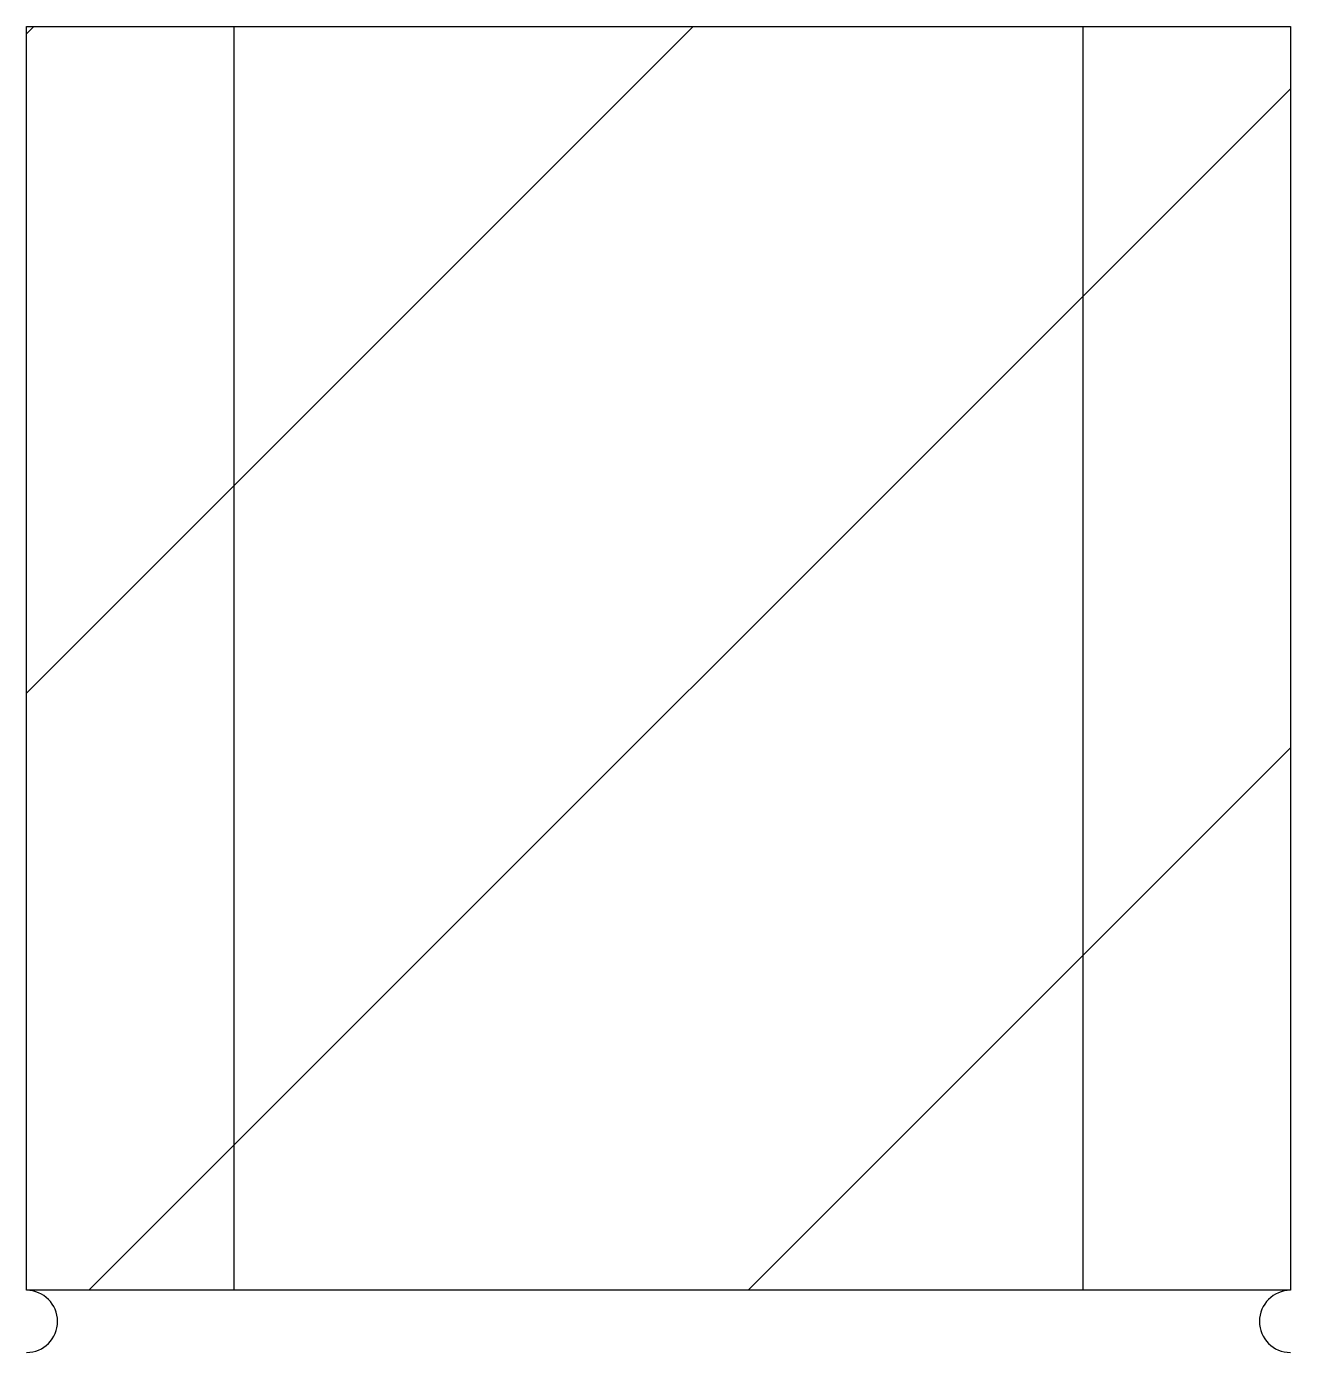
# Model space of a CAD drawing. Extents: x 0 to 7.62, y 0 to 8.
import ezdxf

# ---------------------------------------------------------------- set-up
doc = ezdxf.new("R2010")
doc.units = 0
doc.header["$LTSCALE"] = 24
doc.header["$MEASUREMENT"] = 0
doc.layers.add('S-Htch', color=8, linetype='Continuous')

msp = doc.modelspace()

# ---------------------------------------------------------------- hatches: boundary and pattern name
at = {"layer": 'S-Htch'}
h = msp.add_hatch(dxfattribs=at)
h.set_pattern_fill('ANSI31', color=256, scale=22.5, style=2)
h.paths.add_polyline_path([(0, 0.375), (0, 8), (7.625, 8), (7.625, 0.375)])

# ---------------------------------------------------------------- linework, layer by layer
for p, q in [((1.25, 8), (1.25, 0.375)), ((6.375, 0.375), (6.375, 8))]:
    msp.add_line(p, q)
at = {"flags": 128}
msp.add_lwpolyline([(0, 0.375), (0, 8), (7.625, 8), (7.625, 0.375)], close=True, dxfattribs=at)
for centre, start, end in [((0, 0.1875), 270, 90), ((7.625, 0.1875), 90, 270)]:
    msp.add_arc(centre, 0.1875, start, end)

doc.saveas('drawing.dxf')
